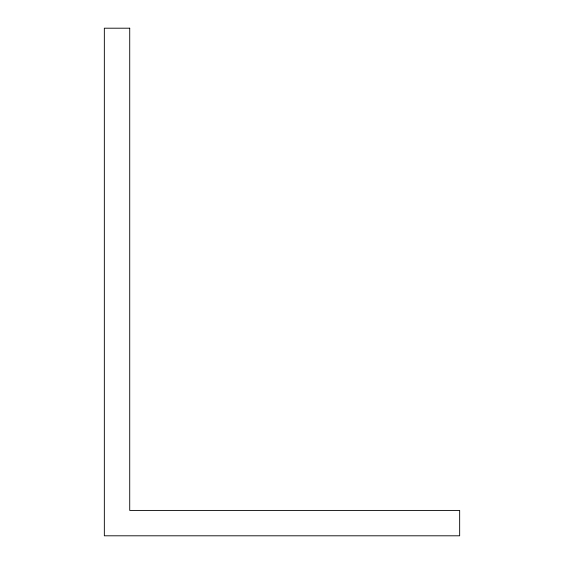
<?xml version="1.0" encoding="UTF-8"?>
<svg xmlns="http://www.w3.org/2000/svg" width="564" height="564" viewBox="0 0 564 564"><rect width="100%" height="100%" fill="white"/><g stroke="black" fill="none" stroke-linecap="round" stroke-linejoin="round"><path stroke-width="0.85" d="M129.72 28.2L104.34 28.2L104.34 535.8L459.66 535.8L459.66 510.42L129.72 510.42L129.72 28.2"/></g></svg>
